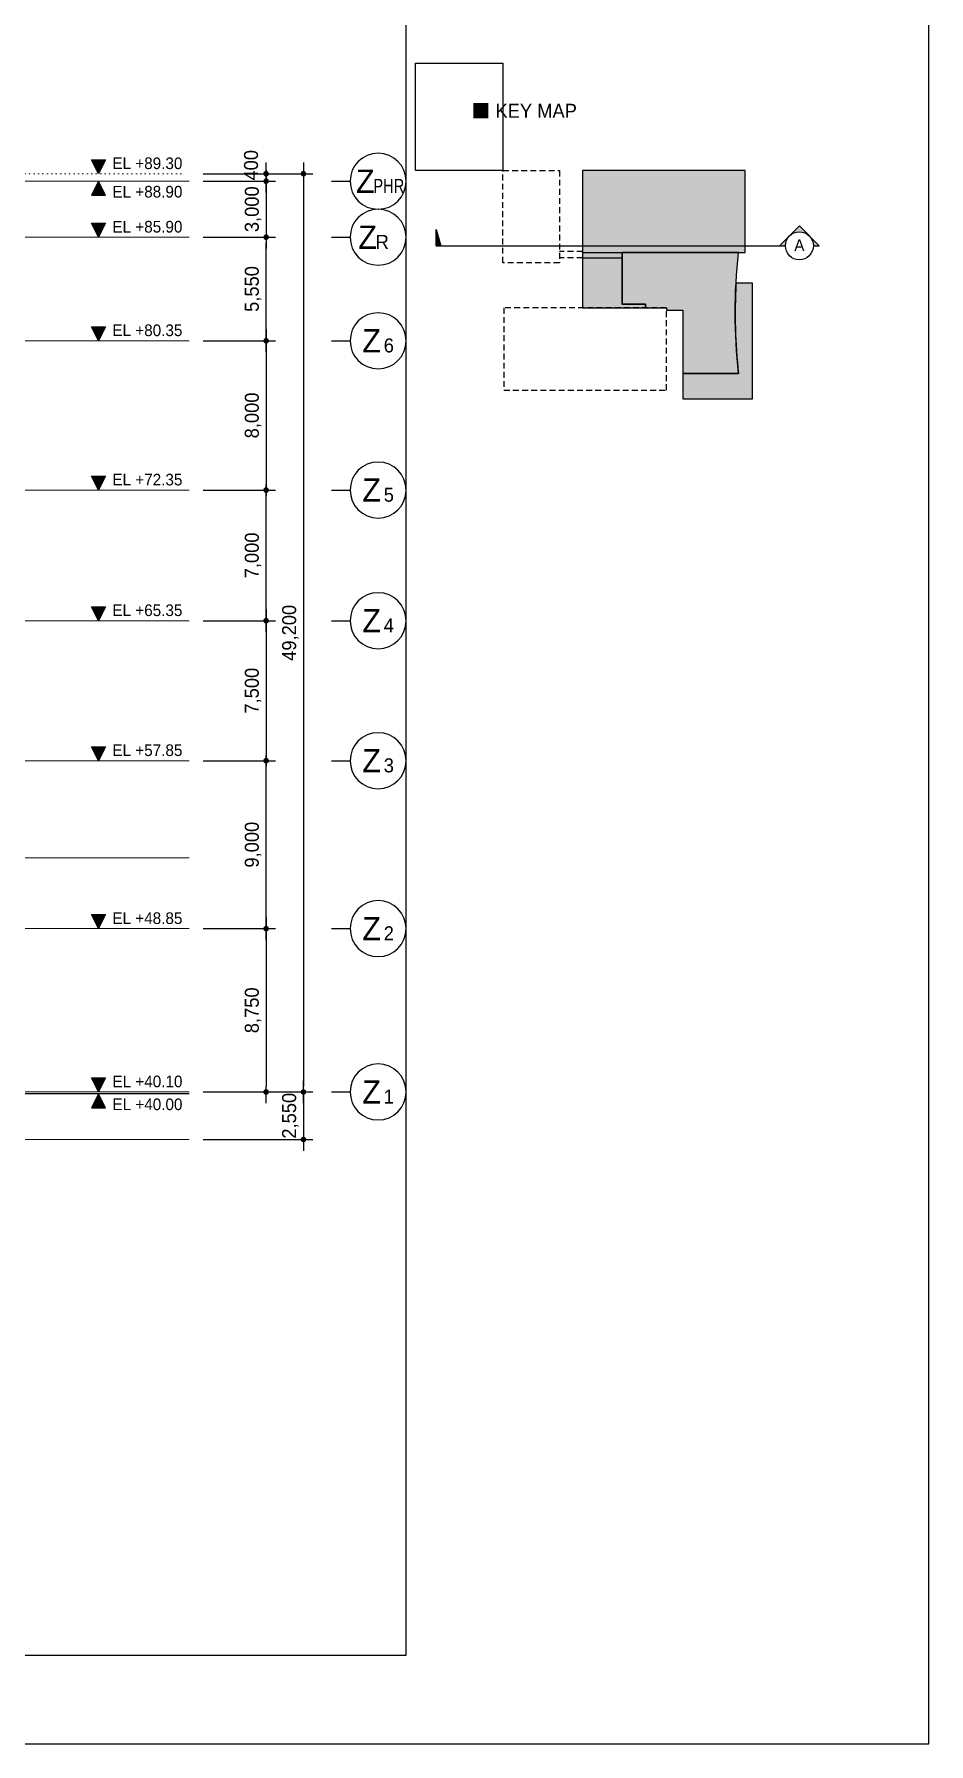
# Model space of a CAD drawing. Header units: millimetres. Extents: x 0 to 841000, y -242618 to -87908.
# Drawn here: x 793076 to 841000, y -236408 to -144801 of the extents above; entities that cross this region are included whole.
import ezdxf
from ezdxf.enums import TextEntityAlignment as Align

# ---------------------------------------------------------------- set-up
doc = ezdxf.new("R2010")
doc.units = ezdxf.units.MM
doc.header["$LTSCALE"] = 250
for name, pattern in [('DOT', [6.35, 0, -6.35]), ('H1', [1.5, 1, -0.5]), ('HID', [2.8, 1.8, -1]), ('PHANTOM2', [31.75, 15.875, -3.175, 3.175, -3.175, 3.175, -3.175])]:
    doc.linetypes.add(name, pattern=pattern)
doc.layers.get('Defpoints').update_dxf_attribs({"color": 151})
for name, color, linetype in [('A-DIM', 7, 'Continuous'), ('A-SITE', 3, 'PHANTOM2'), ('A-SYM', 7, 'Continuous'), ('A-SYM-LEVEL', 7, 'Continuous'), ('BOUNDARY_추후 증축', 3, 'H1'), ('KEY', 7, 'Continuous')]:
    doc.layers.add(name, color=color, linetype=linetype)
doc.layers.add('A-SYM-BUB', color=7, linetype='Continuous', lineweight=25)
doc.layers.add('CEN', color=1, linetype='Continuous', lineweight=9)
doc.layers.add('NOPLOT', color=191, linetype='Continuous', plot=False)
doc.styles.add('Gdim', font='Dotum.ttf')
doc.styles.get("Standard").update_dxf_attribs({"font": 'Dotum.ttf'})
doc.dimstyles.new('Gdim250', dxfattribs={"dimscale": 250, "dimtxt": 3, "dimasz": 1.2, "dimexe": 2, "dimexo": 3, "dimgap": 1, "dimtad": 1, "dimdsep": 46, "dimlunit": 6, "dimtxsty": 'Standard', "dimblk1": '_CIDOT', "dimblk2": '_CIDOT', "dimsah": 1, "dimcen": 2.5, "dimdle": 2, "dimclrd": 1, "dimclre": 1, "dimclrt": 3, "dimazin": 2, "dimtfac": 1, "dimtix": 1, "dimtmove": 2, "dimatfit": 3, "dimldrblk": '_CIDOT', "dimfxl": 2, "dimtolj": 1, "dimtzin": 0, "dimarcsym": 0})

# ---------------------------------------------------------------- blocks, each defined once
blk = doc.blocks.new('배치')
blk.add_lwpolyline([(4265, -4395), (12975, -4395), (12975, 15), (4265, 15)], close=True)
for points in [[(4265, -4395), (4265, -4330)], [(4265, -4670), (6390, -4670), (6390, -4395)], [(4265, -4395), (4265, -4670)], [(4265, -4670), (4265, -7355), (7640, -7355), (7640, -7150), (6390, -7150), (6390, -4670)]]:
    blk.add_lwpolyline(points)
for points in [[(12615, -4395), (6390, -4395), (6390, -7150), (7640, -7150), (7640, -7355), (8755, -7355), (8755, -7480), (9630, -7480), (9630, -10870), (12620, -10870, -0.054834)], [(13370, -6030), (12482, -6030, 0.040949), (12620, -10870), (9630, -10870), (9630, -12220), (13370, -12220)]]:
    blk.add_lwpolyline(points, format="xyb", close=True)
at = {"layer": 'BOUNDARY_추후 증축', "linetype": 'HID', "ltscale": 0.7}
for points in [[(3020, -4940), (0, -4940), (0, 0), (3020, 0)], [(8755, -7355), (45, -7355), (45, -11765), (8755, -11765)]]:
    blk.add_lwpolyline(points, close=True, dxfattribs=at)
for points in [[(4265, -4330), (3020, -4330)], [(4265, -4670), (3020, -4670)]]:
    blk.add_lwpolyline(points, dxfattribs=at)
at = {"layer": 'NOPLOT'}
blk.add_lwpolyline([(0, 0), (-4689, 0), (-4689, 5765), (0, 5765)], close=True, dxfattribs=at)
blk = doc.blocks.new('단면절취선-1')
at = {"layer": 'A-SYM'}
h = blk.add_hatch(color=256, dxfattribs=at)
h.paths.add_polyline_path([(443899, 182843), (443368, 182313), (443679, 182313, -0.198912)])
h.paths.add_polyline_path([(444429, 183373), (443899, 182843, -0.414214), (444959, 182843)])
h.paths.add_polyline_path([(444959, 182843, -0.198912), (445179, 182313), (445490, 182313)])
blk.add_hatch(color=256, dxfattribs=at).paths.add_polyline_path([(424969, 183188), (425219, 182313), (424969, 182313)])
for points in [[(445179, 182313), (445490, 182313), (444429, 183373), (443368, 182313), (443679, 182313)], [(424969, 182313), (443679, 182313)]]:
    blk.add_lwpolyline(points, dxfattribs=at)
blk.add_lwpolyline([(424969, 183188), (425219, 182313), (424969, 182313)], close=True, dxfattribs=at)
blk.add_circle((444429, 182313), 750, dxfattribs=at)
at = {"layer": 'A-SYM', "style": 'Gdim'}
blk.add_text('A', height=625, dxfattribs=at).set_placement((444427, 182344), align=Align.MIDDLE)
blk = doc.blocks.new('A$C481fd194')
blk.add_hatch(color=256).paths.add_polyline_path([(375, 750), (-375, 750), (0, 0)])
blk.add_lwpolyline([(0, 0), (-375, 750), (375, 750), (0, 0)])
blk = doc.blocks.new('A$Cabe7c8e7')
at = {"layer": 'A-SYM-LEVEL'}
for p in [(-4868, 49200), (-4868, 45800), (-4868, 40250), (-4868, 32250), (-4868, 25250), (-4868, 17750), (-4868, 8750), (-4865, 0)]:
    blk.add_blockref('A$C481fd194', p, dxfattribs=at)
at = {"layer": 'A-SYM-LEVEL', "xscale": -1, "rotation": 180}
blk.add_blockref('A$C481fd194', (-4868, 48800), dxfattribs=at)
at = {"layer": 'A-SYM-LEVEL', "style": 'Gdim'}
for s, p in [('EL +89.30', (-4118, 49450)), ('EL +88.90', (-4118, 47926)), ('EL +85.90', (-4118, 46050)), ('EL +80.35', (-4118, 40500)), ('EL +72.35', (-4118, 32500)), ('EL +65.35', (-4118, 25500)), ('EL +57.85', (-4118, 18000)), ('EL +48.85', (-4118, 9000)), ('EL +40.10', (-4115, 250))]:
    blk.add_text(s, height=625, dxfattribs=at).set_placement(p)
blk = doc.blocks.new('_CIDOT')
at = {"color": 0, "linetype": 'ByBlock'}
blk.add_line((2, 0), (-1, 0), dxfattribs=at)
at = {"color": 0, "linetype": 'ByBlock', "const_width": 0.5}
blk.add_lwpolyline([(-0.25, 0, 1), (0.25, 0, 1)], format="xyb", close=True, dxfattribs=at)
blk = doc.blocks.new('*D659')
at = {"layer": 'A-DIM', "color": 1, "lineweight": -2, "transparency": 16777216}
for p, q in [((750, -40450), (4618, -40450)), ((4118, -40750), (4118, -48900)), ((750, -49200), (4618, -49200))]:
    blk.add_line(p, q, dxfattribs=at)
at = {"layer": 'Defpoints', "color": 0, "transparency": 16777216}
for p in [(0, -40450), (0, -49200), (4118, -49200)]:
    blk.add_point(p, dxfattribs=at)
at = {"layer": 'A-DIM', "color": 1, "lineweight": -2, "transparency": 16777216, "xscale": 299.9999999999998, "yscale": 299.9999999999998, "zscale": 299.9999999999998}
for p, rotation in [((4118, -40450), 90), ((4118, -49200), 270)]:
    blk.add_blockref('_CIDOT', p, dxfattribs=dict(at, rotation=rotation))
at = {"layer": 'A-DIM', "color": 3, "transparency": 16777216, "insert": (3420, -44825), "char_height": 750, "attachment_point": 5, "rotation": 90}
blk.add_mtext('\\A1;8,750', dxfattribs=at)
blk = doc.blocks.new('*D660')
at = {"layer": 'A-DIM', "color": 1, "lineweight": -2, "transparency": 16777216}
for p, q in [((750, 0), (6618, 0)), ((6118, -300), (6118, -48900)), ((750, -49200), (6618, -49200))]:
    blk.add_line(p, q, dxfattribs=at)
at = {"layer": 'Defpoints', "color": 0, "transparency": 16777216}
for p in [(0, 0), (0, -49200), (6118, -49200)]:
    blk.add_point(p, dxfattribs=at)
at = {"layer": 'A-DIM', "color": 1, "lineweight": -2, "transparency": 16777216, "xscale": 299.9999999999998, "yscale": 299.9999999999998, "zscale": 299.9999999999998}
for p, rotation in [((6118, 0), 90), ((6118, -49200), 270)]:
    blk.add_blockref('_CIDOT', p, dxfattribs=dict(at, rotation=rotation))
at = {"layer": 'A-DIM', "color": 3, "transparency": 16777216, "insert": (5420, -24600), "char_height": 750, "attachment_point": 5, "rotation": 90}
blk.add_mtext('\\A1;49,200', dxfattribs=at)
blk = doc.blocks.new('*D661')
at = {"layer": 'A-DIM', "color": 1, "lineweight": -2, "transparency": 16777216}
for p, q in [((750, -31450), (4618, -31450)), ((4118, -40150), (4118, -31750)), ((750, -40450), (4618, -40450))]:
    blk.add_line(p, q, dxfattribs=at)
at = {"layer": 'Defpoints', "color": 0, "transparency": 16777216}
for p in [(0, -31450), (4118, -31450), (0, -40450)]:
    blk.add_point(p, dxfattribs=at)
at = {"layer": 'A-DIM', "color": 1, "lineweight": -2, "transparency": 16777216, "xscale": 299.9999999999998, "yscale": 299.9999999999998, "zscale": 299.9999999999998}
for p, rotation in [((4118, -31450), 90), ((4118, -40450), 270)]:
    blk.add_blockref('_CIDOT', p, dxfattribs=dict(at, rotation=rotation))
at = {"layer": 'A-DIM', "color": 3, "transparency": 16777216, "insert": (3420, -35950), "char_height": 750, "attachment_point": 5, "rotation": 90}
blk.add_mtext('\\A1;9,000', dxfattribs=at)
blk = doc.blocks.new('*D662')
at = {"layer": 'A-DIM', "color": 1, "lineweight": -2, "transparency": 16777216}
for p, q in [((750, -23950), (4618, -23950)), ((4118, -24250), (4118, -31150)), ((750, -31450), (4618, -31450))]:
    blk.add_line(p, q, dxfattribs=at)
at = {"layer": 'Defpoints', "color": 0, "transparency": 16777216}
for p in [(0, -23950), (0, -31450), (4118, -31450)]:
    blk.add_point(p, dxfattribs=at)
at = {"layer": 'A-DIM', "color": 1, "lineweight": -2, "transparency": 16777216, "xscale": 299.9999999999998, "yscale": 299.9999999999998, "zscale": 299.9999999999998}
for p, rotation in [((4118, -23950), 90), ((4118, -31450), 270)]:
    blk.add_blockref('_CIDOT', p, dxfattribs=dict(at, rotation=rotation))
at = {"layer": 'A-DIM', "color": 3, "transparency": 16777216, "insert": (3420, -27700), "char_height": 750, "attachment_point": 5, "rotation": 90}
blk.add_mtext('\\A1;7,500', dxfattribs=at)
blk = doc.blocks.new('*D663')
at = {"layer": 'A-DIM', "color": 1, "lineweight": -2, "transparency": 16777216}
for p, q in [((750, -16950), (4618, -16950)), ((4118, -23650), (4118, -17250)), ((750, -23950), (4618, -23950))]:
    blk.add_line(p, q, dxfattribs=at)
at = {"layer": 'Defpoints', "color": 0, "transparency": 16777216}
for p in [(0, -16950), (4118, -16950), (0, -23950)]:
    blk.add_point(p, dxfattribs=at)
at = {"layer": 'A-DIM', "color": 1, "lineweight": -2, "transparency": 16777216, "xscale": 299.9999999999998, "yscale": 299.9999999999998, "zscale": 299.9999999999998}
for p, rotation in [((4118, -16950), 90), ((4118, -23950), 270)]:
    blk.add_blockref('_CIDOT', p, dxfattribs=dict(at, rotation=rotation))
at = {"layer": 'A-DIM', "color": 3, "transparency": 16777216, "insert": (3420, -20450), "char_height": 750, "attachment_point": 5, "rotation": 90}
blk.add_mtext('\\A1;7,000', dxfattribs=at)
blk = doc.blocks.new('*D664')
at = {"layer": 'A-DIM', "color": 1, "lineweight": -2, "transparency": 16777216}
for p, q in [((750, -8950), (4618, -8950)), ((4118, -9250), (4118, -16650)), ((750, -16950), (4618, -16950))]:
    blk.add_line(p, q, dxfattribs=at)
at = {"layer": 'Defpoints', "color": 0, "transparency": 16777216}
for p in [(0, -8950), (0, -16950), (4118, -16950)]:
    blk.add_point(p, dxfattribs=at)
at = {"layer": 'A-DIM', "color": 1, "lineweight": -2, "transparency": 16777216, "xscale": 299.9999999999998, "yscale": 299.9999999999998, "zscale": 299.9999999999998}
for p, rotation in [((4118, -8950), 90), ((4118, -16950), 270)]:
    blk.add_blockref('_CIDOT', p, dxfattribs=dict(at, rotation=rotation))
at = {"layer": 'A-DIM', "color": 3, "transparency": 16777216, "insert": (3420, -12950), "char_height": 750, "attachment_point": 5, "rotation": 90}
blk.add_mtext('\\A1;8,000', dxfattribs=at)
blk = doc.blocks.new('*D665')
at = {"layer": 'A-DIM', "color": 1, "lineweight": -2, "transparency": 16777216}
for p, q in [((750, -3400), (4618, -3400)), ((4118, -8650), (4118, -3700)), ((750, -8950), (4618, -8950))]:
    blk.add_line(p, q, dxfattribs=at)
at = {"layer": 'Defpoints', "color": 0, "transparency": 16777216}
for p in [(0, -3400), (4118, -3400), (0, -8950)]:
    blk.add_point(p, dxfattribs=at)
at = {"layer": 'A-DIM', "color": 1, "lineweight": -2, "transparency": 16777216, "xscale": 299.9999999999998, "yscale": 299.9999999999998, "zscale": 299.9999999999998}
for p, rotation in [((4118, -3400), 90), ((4118, -8950), 270)]:
    blk.add_blockref('_CIDOT', p, dxfattribs=dict(at, rotation=rotation))
at = {"layer": 'A-DIM', "color": 3, "transparency": 16777216, "insert": (3420, -6175), "char_height": 750, "attachment_point": 5, "rotation": 90}
blk.add_mtext('\\A1;5,550', dxfattribs=at)
blk = doc.blocks.new('*D657')
at = {"layer": 'A-DIM', "color": 1, "lineweight": -2, "transparency": 16777216}
for p, q in [((750, 0), (4618, 0)), ((4118, 300), (4118, 600)), ((4118, 0), (4118, -400)), ((750, -400), (4618, -400)), ((4118, -700), (4118, -1000))]:
    blk.add_line(p, q, dxfattribs=at)
at = {"layer": 'Defpoints', "color": 0, "transparency": 16777216}
for p in [(0, 0), (0, -400), (4118, -400)]:
    blk.add_point(p, dxfattribs=at)
at = {"layer": 'A-DIM', "color": 1, "lineweight": -2, "transparency": 16777216, "xscale": 299.9999999999998, "yscale": 299.9999999999998, "zscale": 299.9999999999998}
for p, rotation in [((4118, 0), 270), ((4118, -400), 90)]:
    blk.add_blockref('_CIDOT', p, dxfattribs=dict(at, rotation=rotation))
at = {"layer": 'A-DIM', "color": 3, "transparency": 16777216, "insert": (3313, 454), "char_height": 750, "attachment_point": 5, "rotation": 90}
blk.add_mtext('\\A1;400', dxfattribs=at)
blk = doc.blocks.new('*D658')
at = {"layer": 'A-DIM', "color": 1, "lineweight": -2, "transparency": 16777216}
for p, q in [((4118, -100), (4118, 200)), ((750, -400), (4618, -400)), ((4118, -400), (4118, -3400)), ((750, -3400), (4618, -3400)), ((4118, -3700), (4118, -4000))]:
    blk.add_line(p, q, dxfattribs=at)
at = {"layer": 'Defpoints', "color": 0, "transparency": 16777216}
for p in [(0, -400), (0, -3400), (4118, -3400)]:
    blk.add_point(p, dxfattribs=at)
at = {"layer": 'A-DIM', "color": 1, "lineweight": -2, "transparency": 16777216, "xscale": 299.9999999999998, "yscale": 299.9999999999998, "zscale": 299.9999999999998}
for p, rotation in [((4118, -400), 270), ((4118, -3400), 90)]:
    blk.add_blockref('_CIDOT', p, dxfattribs=dict(at, rotation=rotation))
at = {"layer": 'A-DIM', "color": 3, "transparency": 16777216, "insert": (3420, -1900), "char_height": 750, "attachment_point": 5, "rotation": 90}
blk.add_mtext('\\A1;3,000', dxfattribs=at)
blk = doc.blocks.new('*D87')
at = {"layer": 'A-DIM', "color": 1, "lineweight": -2, "transparency": 16777216}
for p, q in [((802132, -201479), (808000, -201479)), ((807500, -201179), (807500, -200879)), ((807500, -201479), (807500, -204029)), ((802132, -204029), (808000, -204029)), ((807500, -204329), (807500, -204629))]:
    blk.add_line(p, q, dxfattribs=at)
at = {"layer": 'Defpoints', "color": 0, "transparency": 16777216}
for p in [(801382, -201479), (801382, -204029), (807500, -204029)]:
    blk.add_point(p, dxfattribs=at)
at = {"layer": 'A-DIM', "color": 1, "lineweight": -2, "transparency": 16777216, "xscale": 299.9999999999998, "yscale": 299.9999999999998, "zscale": 299.9999999999998}
for p, rotation in [((807500, -201479), 270), ((807500, -204029), 90)]:
    blk.add_blockref('_CIDOT', p, dxfattribs=dict(at, rotation=rotation))
at = {"layer": 'A-DIM', "color": 3, "transparency": 16777216, "insert": (806802, -202754), "char_height": 750, "attachment_point": 5, "rotation": 90}
blk.add_mtext('\\A1;2,550', dxfattribs=at)
blk = doc.blocks.new('A$Ca0ef00f6')
at = {"layer": 'A-SYM-BUB', "color": 7, "elevation": 0}
for points in [[(7617.6, -400), (8617.6, -400, 1), (11617.6, -400, 1), (8617.6, -400, 0)], [(7617.6, -3400), (8617.6, -3400, 1), (11617.6, -3400, 1), (8617.6, -3400, 0)]]:
    blk.add_lwpolyline(points, format="xyb", dxfattribs=at)
at = {"layer": 'A-SYM-BUB', "color": 7}
for points in [[(7617.6, -8950), (8617.6, -8950, 1), (11617.6, -8950, 1), (8617.6, -8950, 0)], [(7617.6, -16950), (8617.6, -16950, 1), (11617.6, -16950, 1), (8617.6, -16950, 0)], [(7617.6, -23950), (8617.6, -23950, 1), (11617.6, -23950, 1), (8617.6, -23950, 0)], [(7617.6, -31450), (8617.6, -31450, 1), (11617.6, -31450, 1), (8617.6, -31450, 0)], [(7617.6, -40450), (8617.6, -40450, 1), (11617.6, -40450, 1), (8617.6, -40450, 0)], [(7617.6, -49200), (8617.6, -49200, 1), (11617.6, -49200, 1), (8617.6, -49200, 0)]]:
    blk.add_lwpolyline(points, format="xyb", dxfattribs=at)
at = {"layer": 'A-SYM-BUB', "color": 3, "style": 'Gdim'}
for p in [(9930, -1024.2, 0), (10052.9, -4024.2, 0), (10267.6, -9574.2), (10267.6, -17574.2), (10267.6, -24574.2), (10267.6, -32074.2), (10267.6, -41074.2), (10267.6, -49824.2)]:
    blk.add_text('Z', height=1250, dxfattribs=at).set_placement(p, align=Align.RIGHT)
at = {"layer": 'A-SYM-BUB', "color": 3, "style": 'Gdim', "width": 0.8}
blk.add_text('PHR', height=750, dxfattribs=at).set_placement((9860.3, -1024.2, 0))
at = {"layer": 'A-SYM-BUB', "color": 3, "style": 'Gdim'}
for s, p in [('R', (9983.2, -4024.2, 0)), ('6', (10417.6, -9574.2)), ('5', (10417.6, -17574.2)), ('4', (10417.6, -24574.2)), ('3', (10417.6, -32074.2)), ('2', (10417.6, -41074.2)), ('1', (10417.6, -49824.2))]:
    blk.add_text(s, height=750, dxfattribs=at).set_placement(p)
at = {"layer": 'A-DIM'}
dim = blk.add_linear_dim(base=(4117.6, -400), p1=(0, 0), p2=(0, -400), angle=90, dimstyle='Gdim250', override={"dimdec": 0}, dxfattribs=at)
dim.commit()
dim.dimension.update_dxf_attribs({"geometry": '*D657', "text_midpoint": (3312.7, 453.6), "dimtype": 128})
for base, p1, p2, angle, picture, middle in [((6117.6, -49200), (0, 0), (0, -49200), 90, '*D660', (5419.8, -24600)), ((4117.6, -3400), (0, -400), (0, -3400), 90, '*D658', (3419.8, -1900)), ((4117.6, -3400), (0, -8950), (0, -3400), 270, '*D665', (3419.8, -6175)), ((4117.6, -16950), (0, -8950), (0, -16950), 90, '*D664', (3419.8, -12950)), ((4117.6, -16950), (0, -23950), (0, -16950), 270, '*D663', (3419.8, -20450)), ((4117.6, -31450), (0, -23950), (0, -31450), 90, '*D662', (3419.8, -27700)), ((4117.6, -31450), (0, -40450), (0, -31450), 270, '*D661', (3419.8, -35950)), ((4117.6, -49200), (0, -40450), (0, -49200), 90, '*D659', (3419.8, -44825))]:
    dim = blk.add_linear_dim(base=base, p1=p1, p2=p2, angle=angle, dimstyle='Gdim250', override={"dimdec": 0}, dxfattribs=at)
    dim.commit()
    dim.dimension.update_dxf_attribs({"geometry": picture, "text_midpoint": middle})

msp = doc.modelspace()

# ---------------------------------------------------------------- hatches: boundary and pattern name
h = msp.add_hatch(color=252)
h.dxf.hatch_style = 1
edge = h.paths.add_edge_path()
edge.add_line((831164.202, -152095.946), (822454.202, -152095.946))
edge.add_line((822454.202, -152095.946), (822454.202, -156505.946))
edge.add_line((822454.202, -156505.946), (822454.202, -156780.946))
edge.add_line((822454.202, -156780.946), (822454.202, -159465.946))
edge.add_line((822454.202, -159465.946), (825829.202, -159465.946))
edge.add_line((825829.202, -159465.946), (826944.202, -159465.946))
edge.add_line((826944.202, -159465.946), (826944.202, -159590.946))
edge.add_line((826944.202, -159590.946), (827819.202, -159590.946))
edge.add_line((827819.202, -159590.946), (827819.202, -162980.642))
edge.add_line((827819.202, -162980.642), (827819.202, -164330.946))
edge.add_line((827819.202, -164330.946), (831559.202, -164330.946))
edge.add_line((831559.202, -164330.946), (831559.202, -158140.946))
edge.add_line((831559.202, -158140.946), (830671.381, -158140.946))
edge.add_arc((860237.565, -159720.794), 29608.363, 173.76658884, 176.94134913, ccw=False)
edge.add_line((830804.252, -156505.946), (831164.202, -156505.946))
edge.add_line((831164.202, -156505.946), (831164.202, -152095.946))

# ---------------------------------------------------------------- linework, layer by layer
at = {"layer": 'A-SITE', "linetype": 'Continuous'}
msp.add_line((801382.413, -201579.481), (791230.662, -201579.481), dxfattribs=at)
at = {"layer": 'CEN', "color": 11, "linetype": 'DOT', "ltscale": 0.15}
msp.add_line((700160.662, -152279.481), (801382.413, -152279.481), dxfattribs=at)
at = {"layer": 'CEN'}
for p, q in [((700160.662, -152679.481), (801382.413, -152679.481)), ((700160.662, -155679.481), (801382.413, -155679.481)), ((700160.662, -161229.481), (801382.413, -161229.481)), ((700160.662, -169229.481), (801382.413, -169229.481)), ((700160.662, -176229.481), (801382.413, -176229.481)), ((700160.662, -183729.481), (801382.413, -183729.481)), ((714515.403, -188929.481), (801382.413, -188929.481)), ((700160.662, -192729.481), (801382.413, -192729.481)), ((700160.662, -201479.481), (801382.413, -201479.481)), ((767097.292, -204029.481), (801382.413, -204029.481))]:
    msp.add_line(p, q, dxfattribs=at)
at = {"layer": 'NOPLOT'}
for points in [[(630750, -87908.412), (630750, -236408.412), (841000, -236408.412), (841000, -87908.412)], [(639000, -92658.412), (639000, -231658.412), (813000, -231658.412), (813000, -92658.412)]]:
    msp.add_lwpolyline(points, close=True, dxfattribs=at)

# ---------------------------------------------------------------- block references
at = {"layer": 'A-DIM'}
msp.add_blockref('A$Ca0ef00f6', (801382.413, -152279.481), dxfattribs=at)
at = {"layer": 'A-SYM-LEVEL'}
msp.add_blockref('A$Cabe7c8e7', (801382.413, -201479.481), dxfattribs=at)
at = {"layer": 'A-SYM-LEVEL', "xscale": -1, "rotation": 180}
msp.add_blockref('A$C481fd194', (796517.38, -201579.481), dxfattribs=at)
at = {"layer": 'KEY'}
for name, p in [('배치', (818189.202, -152110.946)), ('단면절취선-1', (389638.365, -338451.109))]:
    msp.add_blockref(name, p, dxfattribs=at)

# ---------------------------------------------------------------- texts
at = {"layer": 'A-SYM', "style": 'Gdim'}
msp.add_text('■ KEY MAP', height=750, dxfattribs=at).set_placement((816491.443, -148907.402), align=Align.MIDDLE_LEFT)
at = {"layer": 'A-SYM-LEVEL', "style": 'Gdim'}
msp.add_text('EL +40.00', height=625, dxfattribs=at).set_placement((797267.38, -202453.633))

# ---------------------------------------------------------------- dimensions: what is measured, and where the dimension line sits
at = {"layer": 'A-DIM'}
dim = msp.add_linear_dim(base=(807500, -204029.481), p1=(801382.413, -201479.481), p2=(801382.413, -204029.481), angle=90, dimstyle='Gdim250', dxfattribs=at)
dim.commit()
dim.dimension.update_dxf_attribs({"geometry": '*D87', "text_midpoint": (806802.239, -202754.481)})

doc.saveas('drawing.dxf')
